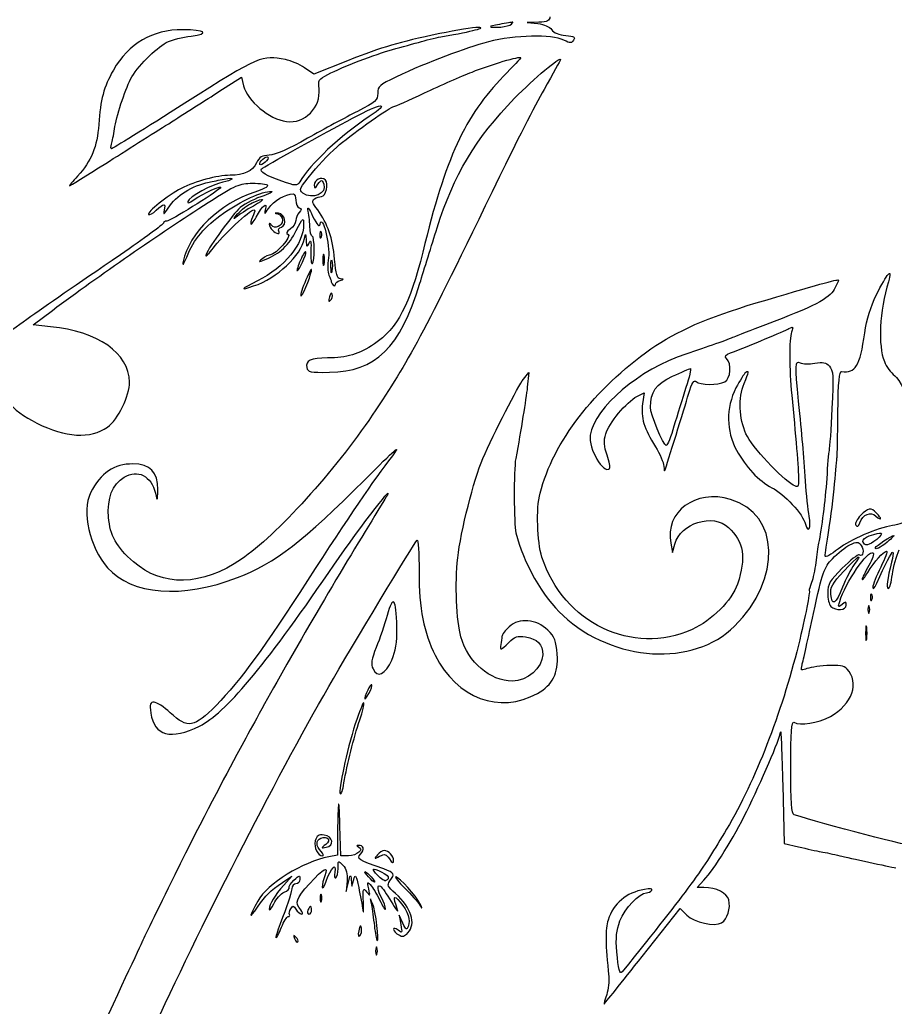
# Model space of a CAD drawing. Extents: x -605 to 778, y -197 to 423.
# Drawn here: x -542.3 to -425.6, y -13.3 to 118.3 of the extents above; entities that cross this region are included whole.
import ezdxf

# ---------------------------------------------------------------- set-up
doc = ezdxf.new("R2010")
doc.units = 0
doc.layers.add('Layer_1', color=7, linetype='CONTINUOUS')

msp = doc.modelspace()

# ---------------------------------------------------------------- linework, layer by layer
at = {"layer": 'Layer_1', "color": 7}
for points in [[(-478.32052, 117.68588), (-478.32052, 117.68588)], [(-473.099409, 117.968102), (-474.616353, 117.932824), (-473.205242, 117.791713)], [(-486.25802, 116.451157), (-486.25802, 116.451157)], [(-498.605242, 112.817546), (-503.050242, 111.053657), (-504.320242, 111.900324)], [(-515.714964, 108.725324), (-512.716353, 110.665602), (-512.434131, 109.501435)], [(-495.677186, 105.409213), (-495.677186, 105.409213)], [(-509.364964, 99.517824), (-509.364964, 99.517824)], [(-511.128853, 93.485324), (-511.128853, 93.485324)], [(-507.84802, 92.426991), (-507.84802, 92.426991)], [(-502.274131, 89.604768), (-502.274131, 89.604768)], [(-504.849409, 86.288657), (-504.849409, 86.288657)], [(-501.886075, 86.288657), (-501.886075, 86.288657)], [(-500.651353, 84.806991), (-500.651353, 84.806991)], [(-504.284964, 83.254768), (-504.284964, 83.254768)], [(-426.497464, 83.39588), (-426.497464, 83.39588)], [(-501.004131, 81.385046), (-501.004131, 81.385046)], [(-538.151631, 77.398657), (-540.479964, 77.645602), (-537.904686, 79.58588)], [(-475.14552, 70.413657), (-474.404686, 71.295602), (-474.616353, 69.355324)], [(-460.011353, 68.120602), (-459.058853, 68.614491), (-459.27052, 67.132824)], [(-453.484964, 69.284768), (-453.484964, 69.284768)], [(-430.201631, 52.245602), (-430.201631, 52.245602)], [(-428.049686, 49.070602), (-428.049686, 49.070602)], [(-426.638575, 48.717824), (-426.638575, 48.717824)], [(-455.495798, 48.541435), (-455.284131, 47.306713), (-454.966631, 48.435602)], [(-431.048298, 45.719213), (-431.048298, 45.719213)], [(-428.896353, 41.274213), (-428.896353, 41.274213)], [(-429.213853, 39.721991), (-429.213853, 39.721991)], [(-493.313575, 38.94588), (-493.313575, 38.94588)], [(-429.531353, 36.546991), (-429.531353, 36.546991)], [(-495.888853, 28.962268), (-495.888853, 28.962268)], [(-497.546909, 24.481991), (-497.546909, 24.481991)], [(-440.573298, 16.297546), (-440.396909, 8.536435), (-438.456631, 8.113102)], [(-499.804686, 13.616435), (-499.804686, 13.616435)], [(-498.464131, 6.913657), (-499.451909, 6.913657), (-499.59302, 10.900046)], [(-499.91052, 9.665324), (-499.91052, 6.984213), (-501.074686, 6.772546)], [(-502.873853, 8.889213), (-502.873853, 8.889213)], [(-494.583575, 7.019491), (-494.583575, 7.019491)], [(-507.248298, 3.350602), (-506.013575, 4.197268), (-507.071909, 2.997824)], [(-495.430242, 4.091435), (-495.430242, 4.091435)], [(-494.019131, 4.726435), (-494.019131, 4.726435)], [(-498.64052, 3.562268), (-498.746353, 2.151157), (-498.464131, 3.38588)], [(-498.076075, 3.738657), (-498.00552, 2.856713), (-497.758575, 3.738657)], [(-451.086075, 2.680324), (-452.003298, 2.680324), (-451.086075, 3.668102)], [(-490.949964, 2.609768), (-490.949964, 2.609768)], [(-502.238853, 1.269213), (-502.238853, 1.269213)], [(-495.394964, 0.387268), (-495.394964, 0.387268)], [(-503.861631, -0.318287), (-503.861631, -0.318287)], [(-491.196909, -2.082176), (-491.690798, -1.023843), (-491.479131, -2.258565)], [(-459.305798, -6.491898), (-454.261075, -0.10662), (-453.379131, -0.988565)], [(-497.088298, -3.069954), (-497.088298, -3.069954)], [(-505.62552, -4.128287), (-505.62552, -4.128287)], [(-494.83052, -5.786343), (-494.83052, -5.786343)]]:
    msp.add_lwpolyline(points, dxfattribs=at)
for points in [[(-471.617742, 118.673657), (-471.617742, 118.179768), (-471.935242, 118.038657), (-473.099409, 117.968102)], [(-481.142742, 117.262546), (-481.81302, 117.297824), (-484.106075, 116.909768), (-486.25802, 116.451157)], [(-485.905242, 116.063102), (-481.777742, 116.803935), (-480.013853, 117.262546), (-481.142742, 117.262546)], [(-478.32052, 117.68588), (-480.013853, 117.438935), (-479.90802, 117.227268), (-478.144131, 117.333102)], [(-476.556631, 117.968102), (-476.662464, 117.968102), (-477.438575, 117.826991), (-478.32052, 117.68588)], [(-478.144131, 117.333102), (-477.544409, 117.36838), (-476.944686, 117.544768), (-476.73302, 117.721157)], [(-476.73302, 117.721157), (-476.556631, 117.897546), (-476.486075, 118.00338), (-476.556631, 117.968102)], [(-473.205242, 117.791713), (-472.393853, 117.68588), (-471.65302, 117.36838), (-471.370798, 116.980324)], [(-520.512742, 116.980324), (-524.604964, 116.980324), (-527.744686, 115.14588), (-529.790798, 111.582824)], [(-522.735242, 115.251713), (-521.994409, 115.604491), (-520.512742, 116.027824), (-519.419131, 116.133657)], [(-519.419131, 116.133657), (-516.879131, 116.451157), (-517.549409, 116.980324), (-520.512742, 116.980324)], [(-486.25802, 116.451157), (-491.97302, 115.251713), (-493.701631, 114.757824), (-498.605242, 112.817546)], [(-488.727464, 115.392824), (-487.739686, 115.675046), (-486.469686, 115.992546), (-485.905242, 116.063102)], [(-469.74802, 115.569213), (-471.441353, 116.380602), (-476.203853, 116.274768), (-479.802186, 115.357546)], [(-471.370798, 116.980324), (-471.088575, 116.556991), (-470.38302, 116.274768), (-469.501075, 116.204213)], [(-469.501075, 116.204213), (-468.407464, 116.133657), (-468.16052, 115.992546), (-468.442742, 115.604491)], [(-527.497742, 110.38338), (-526.651075, 111.97088), (-524.181631, 114.475602), (-522.735242, 115.251713)], [(-492.572742, 114.334491), (-491.443853, 114.651991), (-489.679964, 115.14588), (-488.727464, 115.392824)], [(-479.802186, 115.357546), (-482.977186, 114.51088), (-487.739686, 112.711713), (-492.149409, 110.665602)], [(-468.442742, 115.604491), (-468.689686, 115.14588), (-468.901353, 115.14588), (-469.74802, 115.569213)], [(-506.860242, 112.993935), (-510.07052, 113.593657), (-510.141075, 113.593657), (-520.265798, 107.173102)], [(-501.215798, 111.01838), (-499.204964, 112.041435), (-494.901075, 113.699491), (-492.572742, 114.334491)], [(-481.989409, 111.33588), (-479.519964, 112.323657), (-475.498298, 113.523102), (-475.498298, 113.24088)], [(-475.498298, 113.24088), (-475.498298, 113.170324), (-476.521353, 112.076713), (-477.791353, 110.771435)], [(-476.309686, 107.84338), (-473.734409, 110.489213), (-470.206631, 113.452546), (-470.206631, 112.993935)], [(-504.320242, 111.900324), (-504.99052, 112.358935), (-506.119409, 112.852824), (-506.860242, 112.993935)], [(-470.206631, 112.993935), (-470.206631, 112.888102), (-471.194409, 111.124213), (-472.393853, 109.007546)], [(-529.790798, 111.582824), (-531.060798, 109.325046), (-531.519409, 107.666991), (-531.731075, 104.35088)], [(-502.379964, 109.11338), (-502.521075, 110.206991), (-502.415242, 110.38338), (-501.215798, 111.01838)], [(-492.149409, 110.665602), (-494.301353, 109.642546), (-494.548298, 109.43088), (-494.548298, 108.513657)], [(-477.791353, 110.771435), (-482.941909, 105.479768), (-485.517186, 99.90588), (-488.551075, 87.346991)], [(-488.339409, 108.548935), (-486.222742, 109.536713), (-483.365242, 110.806713), (-481.989409, 111.33588)], [(-529.649686, 103.751157), (-529.402742, 105.373935), (-528.273853, 108.831157), (-527.497742, 110.38338)], [(-512.434131, 109.501435), (-511.904964, 107.455324), (-509.047464, 105.056435), (-506.719131, 104.738935)], [(-522.417742, 104.456713), (-520.371631, 105.761991), (-517.37302, 107.666991), (-515.714964, 108.725324)], [(-506.719131, 104.738935), (-504.284964, 104.421435), (-502.097742, 106.608657), (-502.379964, 109.11338)], [(-494.548298, 108.513657), (-494.548298, 107.561157), (-494.795242, 107.349491), (-497.264686, 106.079491)], [(-492.396353, 106.749768), (-492.255242, 106.749768), (-490.420798, 107.561157), (-488.339409, 108.548935)], [(-472.393853, 109.007546), (-473.593298, 106.89088), (-476.274409, 101.669768), (-478.32052, 97.401157)], [(-520.265798, 107.173102), (-525.557464, 103.821713), (-529.931909, 101.105324), (-530.037742, 101.105324)], [(-499.628298, 101.669768), (-497.68802, 103.327824), (-492.784409, 106.749768), (-492.396353, 106.749768)], [(-497.899686, 105.197546), (-494.054409, 107.243657), (-492.713853, 107.384768), (-495.677186, 105.409213)], [(-486.646075, 90.557268), (-484.423575, 97.612824), (-481.530798, 102.44588), (-476.309686, 107.84338)], [(-495.677186, 105.409213), (-499.487186, 102.904491), (-503.579409, 99.059213), (-504.955242, 96.695602)], [(-497.264686, 106.079491), (-498.781631, 105.338657), (-501.744964, 103.71588), (-503.896909, 102.516435)], [(-531.731075, 104.35088), (-531.942742, 101.422824), (-532.718853, 99.447268), (-534.553298, 97.471713)], [(-530.813853, 99.165046), (-528.238575, 100.787824), (-524.463853, 103.186713), (-522.417742, 104.456713)], [(-510.035242, 98.424213), (-509.788298, 98.671157), (-501.568575, 103.257268), (-497.899686, 105.197546)], [(-530.037742, 101.740324), (-529.931909, 102.057824), (-529.75552, 102.975046), (-529.649686, 103.751157)], [(-530.037742, 101.105324), (-530.143575, 101.105324), (-530.143575, 101.387546), (-530.037742, 101.740324)], [(-503.896909, 102.516435), (-506.436909, 101.070046), (-508.200798, 100.293935), (-509.012186, 100.258657)], [(-503.261909, 97.930324), (-502.238853, 99.200324), (-500.580798, 100.893657), (-499.628298, 101.669768)], [(-509.012186, 100.258657), (-509.999964, 100.22338), (-510.317464, 100.011713), (-510.70552, 99.235602)], [(-510.07052, 99.517824), (-509.823575, 99.800046), (-509.470798, 100.046991), (-509.294409, 100.046991)], [(-509.294409, 100.046991), (-509.082742, 100.046991), (-509.11802, 99.800046), (-509.364964, 99.517824)], [(-535.646909, 96.166435), (-535.576353, 96.166435), (-533.424409, 97.506991), (-530.813853, 99.165046)], [(-510.70552, 99.235602), (-511.269964, 98.106713), (-512.363575, 97.577546), (-514.233298, 97.577546)], [(-510.141075, 98.988657), (-510.352742, 98.988657), (-510.317464, 99.235602), (-510.07052, 99.517824)], [(-509.364964, 99.517824), (-509.611909, 99.235602), (-509.964686, 98.988657), (-510.141075, 98.988657)], [(-534.553298, 97.471713), (-535.188298, 96.766157), (-535.682186, 96.166435), (-535.646909, 96.166435)], [(-514.233298, 97.577546), (-515.961909, 97.577546), (-518.889964, 96.766157), (-520.759686, 95.813657)], [(-507.354131, 96.801435), (-509.294409, 97.436435), (-510.38802, 98.106713), (-510.035242, 98.424213)], [(-504.531909, 95.213935), (-505.096353, 95.601991), (-504.99052, 95.848935), (-503.261909, 97.930324)], [(-501.533298, 96.942546), (-502.062464, 97.471713), (-503.014964, 97.013102), (-503.014964, 96.272268)], [(-478.32052, 97.401157), (-489.044964, 75.352546), (-490.138575, 73.306435), (-495.289131, 65.61588)], [(-522.488298, 93.203102), (-521.429964, 94.896435), (-519.313298, 96.201713), (-517.020242, 96.660324)], [(-515.221075, 96.660324), (-516.561631, 96.41338), (-519.701353, 94.684768), (-519.877742, 94.085046)], [(-519.031075, 94.331991), (-517.937464, 95.14338), (-514.938853, 96.448657), (-515.538575, 95.884213)], [(-517.161353, 93.943935), (-513.457186, 96.307546), (-512.963298, 96.519213), (-511.269964, 96.519213)], [(-517.020242, 96.660324), (-516.596909, 96.766157), (-515.679686, 96.942546), (-515.009409, 97.083657)], [(-513.986353, 97.083657), (-514.127464, 96.942546), (-514.656631, 96.766157), (-515.221075, 96.660324)], [(-515.009409, 97.083657), (-514.339131, 97.224768), (-513.88052, 97.224768), (-513.986353, 97.083657)], [(-511.269964, 96.519213), (-510.246909, 96.519213), (-509.329686, 96.378102), (-509.223853, 96.236991)], [(-509.223853, 96.236991), (-509.11802, 96.060602), (-509.894131, 95.672546), (-510.952464, 95.319768)], [(-504.955242, 96.695602), (-505.30802, 96.131157), (-505.449131, 96.131157), (-507.354131, 96.801435)], [(-501.744964, 96.378102), (-501.251075, 95.14338), (-503.297186, 94.296713), (-504.531909, 95.213935)], [(-503.014964, 96.272268), (-503.014964, 95.743102), (-502.944409, 95.743102), (-502.521075, 96.378102)], [(-502.521075, 96.378102), (-502.027186, 97.04838), (-501.991909, 97.04838), (-501.744964, 96.378102)], [(-502.062464, 94.755324), (-501.462742, 94.755324), (-501.074686, 96.483935), (-501.533298, 96.942546)], [(-520.759686, 95.813657), (-522.523575, 94.896435), (-525.345798, 92.638657), (-525.098853, 92.356435)], [(-515.538575, 95.884213), (-516.279409, 95.178657), (-522.241353, 91.474491), (-522.664686, 91.474491)], [(-510.952464, 95.319768), (-515.573853, 93.87338), (-519.701353, 89.886991), (-520.477464, 86.112268)], [(-515.115242, 92.532824), (-512.857464, 94.120324), (-509.894131, 95.496157), (-508.729964, 95.425602)], [(-508.729964, 95.425602), (-508.412464, 95.425602), (-509.047464, 95.072824), (-510.141075, 94.720046)], [(-509.082742, 93.203102), (-508.48302, 94.155602), (-506.824964, 95.108102), (-505.801909, 95.108102)], [(-505.801909, 95.108102), (-505.62552, 95.108102), (-505.484409, 94.720046), (-505.484409, 94.261435)], [(-502.979686, 94.437824), (-502.697464, 94.614213), (-502.274131, 94.755324), (-502.062464, 94.755324)], [(-537.904686, 79.58588), (-531.554686, 84.313102), (-523.758298, 89.710602), (-517.161353, 93.943935)], [(-524.075798, 92.92088), (-523.017464, 93.908657), (-522.805798, 93.908657), (-523.017464, 92.92088)], [(-519.877742, 94.085046), (-519.983575, 93.802824), (-519.666075, 93.87338), (-519.031075, 94.331991)], [(-511.128853, 93.485324), (-512.010798, 92.991435), (-513.033853, 92.321157), (-513.421909, 92.003657)], [(-513.24552, 92.426991), (-512.751631, 92.991435), (-511.869686, 93.661713), (-511.305242, 93.908657)], [(-510.141075, 94.720046), (-511.234686, 94.331991), (-512.575242, 93.591157), (-513.104409, 93.061991)], [(-511.305242, 93.908657), (-509.541353, 94.684768), (-509.43552, 94.437824), (-511.128853, 93.485324)], [(-510.776075, 92.003657), (-509.929409, 93.591157), (-509.188575, 94.155602), (-509.541353, 92.956157)], [(-505.484409, 94.261435), (-505.484409, 93.802824), (-505.272742, 93.344213), (-505.025798, 93.23838)], [(-503.861631, 92.991435), (-503.967464, 93.485324), (-503.685242, 93.097268), (-503.226631, 92.144768)], [(-502.556353, 92.956157), (-503.297186, 93.908657), (-503.367742, 94.19088), (-502.979686, 94.437824)], [(-525.098853, 92.356435), (-524.957742, 92.250602), (-524.534409, 92.497546), (-524.075798, 92.92088)], [(-523.017464, 92.92088), (-523.158575, 92.28588), (-523.052742, 92.321157), (-522.488298, 93.203102)], [(-520.018853, 86.676713), (-519.031075, 89.075602), (-517.655242, 90.733657), (-515.115242, 92.532824)], [(-513.104409, 93.061991), (-514.268575, 91.862546), (-517.478853, 87.382268), (-517.478853, 86.88838)], [(-516.455798, 87.911435), (-515.397464, 89.393102), (-511.552186, 92.991435), (-511.058298, 92.991435)], [(-513.421909, 92.003657), (-513.845242, 91.65088), (-513.774686, 91.791991), (-513.24552, 92.426991)], [(-511.128853, 92.321157), (-511.305242, 91.933102), (-511.481631, 91.403935), (-511.481631, 91.156991)], [(-511.058298, 92.991435), (-510.881909, 92.991435), (-510.917186, 92.673935), (-511.128853, 92.321157)], [(-509.541353, 92.956157), (-509.717742, 92.28588), (-509.647186, 92.321157), (-509.082742, 93.203102)], [(-507.777464, 92.532824), (-508.341909, 92.568102), (-508.341909, 92.568102), (-507.84802, 92.426991)], [(-507.84802, 92.426991), (-507.53052, 92.321157), (-507.248298, 91.933102), (-507.248298, 91.580324)], [(-507.389409, 90.663102), (-506.613298, 90.980602), (-506.89552, 92.426991), (-507.777464, 92.532824)], [(-505.025798, 92.60338), (-505.272742, 92.356435), (-505.484409, 91.862546), (-505.484409, 91.545046)], [(-505.025798, 93.23838), (-504.67302, 93.097268), (-504.67302, 92.991435), (-505.025798, 92.60338)], [(-503.614686, 90.804213), (-503.614686, 91.509768), (-503.72052, 92.497546), (-503.861631, 92.991435)], [(-503.226631, 92.144768), (-502.591631, 90.910046), (-502.344686, 90.627824), (-502.238853, 91.086435)], [(-500.298575, 86.394491), (-500.54552, 89.216713), (-501.215798, 91.121713), (-502.556353, 92.956157)], [(-502.238853, 91.086435), (-501.921353, 92.532824), (-500.898298, 88.264213), (-501.109964, 86.57088)], [(-523.123298, 91.192268), (-523.123298, 91.051157), (-525.698575, 89.146157), (-528.838298, 86.994213)], [(-522.664686, 91.474491), (-522.911631, 91.474491), (-523.123298, 91.33338), (-523.123298, 91.192268)], [(-511.481631, 91.156991), (-511.446353, 90.910046), (-511.128853, 91.298102), (-510.776075, 92.003657)], [(-504.426075, 91.051157), (-504.461353, 88.405324), (-506.930798, 85.336157), (-510.599686, 83.501713)], [(-508.729964, 90.945324), (-508.871075, 91.192268), (-509.012186, 91.227546), (-509.012186, 91.051157)], [(-509.012186, 91.051157), (-509.012186, 90.592546), (-508.271353, 89.816435), (-507.84802, 89.816435)], [(-507.248298, 91.580324), (-507.248298, 90.804213), (-508.306631, 90.345602), (-508.729964, 90.945324)], [(-505.484409, 91.545046), (-505.484409, 91.192268), (-505.801909, 90.69838), (-506.225242, 90.416157)], [(-505.413853, 90.204491), (-504.531909, 91.96838), (-504.426075, 92.038935), (-504.426075, 91.051157)], [(-503.297186, 89.463657), (-503.438298, 89.463657), (-503.579409, 90.06338), (-503.614686, 90.804213)], [(-509.541353, 86.359213), (-507.636353, 87.100046), (-506.366353, 88.299491), (-505.413853, 90.204491)], [(-506.472186, 89.710602), (-505.94302, 89.534213), (-508.16552, 86.994213), (-508.835798, 86.994213)], [(-507.742186, 90.133935), (-507.84802, 90.310324), (-507.706909, 90.557268), (-507.389409, 90.663102)], [(-507.84802, 89.816435), (-507.706909, 89.816435), (-507.636353, 89.957546), (-507.742186, 90.133935)], [(-506.225242, 90.416157), (-506.754409, 90.028102), (-506.824964, 89.851713), (-506.472186, 89.710602)], [(-504.320242, 89.146157), (-504.179131, 89.886991), (-504.143853, 89.886991), (-504.108575, 88.934491)], [(-502.097742, 90.06338), (-502.203575, 90.204491), (-502.309409, 89.992824), (-502.274131, 89.604768)], [(-502.274131, 89.604768), (-502.274131, 89.216713), (-502.168298, 89.11088), (-502.062464, 89.393102)], [(-502.062464, 89.393102), (-501.956631, 89.640046), (-501.991909, 89.957546), (-502.097742, 90.06338)], [(-488.939131, 83.184213), (-488.374686, 84.98338), (-487.351631, 88.299491), (-486.646075, 90.557268)], [(-511.093575, 82.831435), (-507.989131, 83.854491), (-504.743575, 86.88838), (-504.320242, 89.146157)], [(-504.108575, 88.934491), (-504.03802, 87.981991), (-504.002742, 87.946713), (-503.685242, 88.581713)], [(-503.685242, 88.581713), (-503.473575, 89.11088), (-503.40302, 88.79338), (-503.473575, 87.452824)], [(-503.261909, 85.830046), (-502.909131, 86.041713), (-502.944409, 89.463657), (-503.297186, 89.463657)], [(-528.838298, 86.994213), (-540.973853, 78.703935), (-543.619686, 76.834213), (-547.817742, 73.412268)], [(-517.478853, 86.88838), (-517.478853, 86.711991), (-517.020242, 87.170602), (-516.455798, 87.911435)], [(-508.835798, 86.994213), (-509.047464, 86.994213), (-509.541353, 86.747268), (-509.929409, 86.465046)], [(-505.30802, 84.877546), (-505.025798, 84.877546), (-504.03802, 87.029491), (-504.143853, 87.346991)], [(-504.143853, 87.346991), (-504.214409, 87.52338), (-504.531909, 87.029491), (-504.849409, 86.288657)], [(-503.473575, 87.452824), (-503.508853, 86.465046), (-503.438298, 85.724213), (-503.261909, 85.830046)], [(-501.709686, 86.923657), (-501.81552, 87.241157), (-501.886075, 86.958935), (-501.886075, 86.288657)], [(-501.709686, 85.688935), (-501.639131, 86.006435), (-501.639131, 86.57088), (-501.709686, 86.923657)], [(-488.551075, 87.346991), (-490.279686, 80.326713), (-491.937742, 77.186991), (-495.006909, 75.105602)], [(-520.477464, 86.112268), (-520.618575, 85.441991), (-520.442186, 85.61838), (-520.018853, 86.676713)], [(-509.929409, 86.465046), (-510.529131, 85.971157), (-510.529131, 85.971157), (-509.541353, 86.359213)], [(-504.849409, 86.288657), (-505.166909, 85.512546), (-505.378575, 84.877546), (-505.30802, 84.877546)], [(-501.886075, 86.288657), (-501.886075, 85.61838), (-501.81552, 85.336157), (-501.709686, 85.688935)], [(-501.109964, 86.57088), (-501.251075, 85.653657), (-501.215798, 84.630602), (-501.074686, 84.277824)], [(-500.792464, 85.406713), (-500.827742, 86.182824), (-500.757186, 86.535602), (-500.651353, 86.218102)], [(-500.651353, 86.218102), (-500.580798, 85.865324), (-500.580798, 85.230324), (-500.651353, 84.806991)], [(-499.522464, 83.783935), (-499.981075, 83.819213), (-500.122186, 84.383657), (-500.298575, 86.394491)], [(-504.743575, 81.526157), (-504.426075, 81.737824), (-503.226631, 84.842268), (-503.40302, 85.018657)], [(-503.40302, 85.018657), (-503.473575, 85.089213), (-503.861631, 84.313102), (-504.284964, 83.254768)], [(-501.074686, 84.277824), (-500.898298, 83.925046), (-500.757186, 83.536991), (-500.757186, 83.39588)], [(-500.651353, 84.806991), (-500.721909, 84.34838), (-500.792464, 84.630602), (-500.792464, 85.406713)], [(-428.15552, 81.526157), (-426.603298, 84.595324), (-425.897742, 85.406713), (-426.497464, 83.39588)], [(-510.599686, 83.501713), (-512.857464, 82.372824), (-512.998575, 82.161157), (-511.093575, 82.831435)], [(-504.284964, 83.254768), (-504.708298, 82.231713), (-504.919964, 81.455602), (-504.743575, 81.526157)], [(-501.004131, 71.33088), (-494.83052, 71.401435), (-491.584964, 74.576435), (-488.939131, 83.184213)], [(-500.757186, 83.39588), (-500.686631, 82.972546), (-500.192742, 82.619768), (-500.192742, 83.043102)], [(-500.192742, 83.043102), (-500.192742, 83.254768), (-499.91052, 83.501713), (-499.557742, 83.572268)], [(-499.557742, 83.572268), (-499.063853, 83.71338), (-499.063853, 83.748657), (-499.522464, 83.783935)], [(-444.101075, 80.573657), (-436.128298, 82.972546), (-433.164964, 83.783935), (-433.164964, 83.607546)], [(-433.164964, 83.607546), (-433.164964, 83.501713), (-433.411909, 82.937268), (-433.729409, 82.372824)], [(-426.497464, 83.39588), (-427.661631, 79.515324), (-427.908575, 74.82338), (-427.026631, 72.777268)], [(-500.616075, 81.737824), (-500.721909, 82.020046), (-500.86302, 81.843657), (-501.004131, 81.385046)], [(-500.827742, 80.926435), (-500.651353, 81.102824), (-500.54552, 81.49088), (-500.616075, 81.737824)], [(-433.729409, 82.372824), (-434.329131, 81.17338), (-436.481075, 80.079768), (-442.866353, 77.645602)], [(-501.004131, 81.385046), (-501.145242, 80.785324), (-501.109964, 80.644213), (-500.827742, 80.926435)], [(-458.141631, 74.435324), (-454.684409, 76.834213), (-450.627464, 78.63338), (-444.101075, 80.573657)], [(-429.637186, 76.587268), (-429.390242, 78.31588), (-428.79052, 80.22088), (-428.15552, 81.526157)], [(-442.866353, 77.645602), (-444.806631, 76.940046), (-446.711631, 76.199213), (-447.099686, 76.022824)], [(-527.638853, 70.025602), (-527.709409, 73.906157), (-531.801631, 76.763657), (-538.151631, 77.398657)], [(-447.52302, 73.906157), (-444.98302, 74.858657), (-440.326353, 76.834213), (-439.761909, 77.151713)], [(-439.761909, 77.151713), (-439.162186, 77.469213), (-439.126909, 77.433935), (-439.409131, 76.693102)], [(-439.409131, 76.693102), (-439.726631, 75.77588), (-439.726631, 71.718935), (-439.373853, 68.296991)], [(-432.706353, 71.436713), (-430.871909, 71.189768), (-430.307464, 72.106991), (-429.637186, 76.587268)], [(-495.006909, 75.105602), (-497.05302, 73.729768), (-498.675798, 73.23588), (-501.251075, 73.23588)], [(-447.099686, 76.022824), (-447.805242, 75.705324), (-450.733298, 74.682268), (-453.484964, 73.765046)], [(-472.92302, 55.208935), (-471.123853, 62.12338), (-465.726353, 69.10838), (-458.141631, 74.435324)], [(-453.484964, 73.765046), (-459.693853, 71.718935), (-465.62052, 66.709491), (-466.220242, 62.970046)], [(-448.052186, 73.165324), (-448.334409, 73.447546), (-448.228575, 73.659213), (-447.52302, 73.906157)], [(-501.251075, 73.23588), (-503.473575, 73.23588), (-504.214409, 72.883102), (-504.002742, 71.96588)], [(-448.299131, 70.06088), (-447.52302, 70.484213), (-447.346631, 72.459768), (-448.052186, 73.165324)], [(-438.456631, 67.485602), (-438.95052, 72.248102), (-438.95052, 72.988935), (-438.244964, 72.60088)], [(-438.244964, 72.60088), (-437.927464, 72.424491), (-437.080798, 72.389213), (-436.304686, 72.530324)], [(-436.304686, 72.530324), (-435.211075, 72.741991), (-434.82302, 72.636157), (-434.364409, 72.142268)], [(-427.026631, 72.777268), (-426.779686, 72.106991), (-426.144686, 71.260324), (-425.650798, 70.872268)], [(-545.63052, 71.189768), (-545.136631, 68.332268), (-543.443298, 66.286157), (-539.986075, 64.557546)], [(-504.002742, 71.96588), (-503.896909, 71.366157), (-503.544131, 71.295602), (-501.004131, 71.33088)], [(-455.248853, 70.801713), (-454.084686, 71.33088), (-452.991075, 71.824768), (-452.885242, 71.824768)], [(-452.885242, 71.824768), (-452.744131, 71.824768), (-453.026353, 70.660602), (-453.484964, 69.284768)], [(-445.512186, 71.295602), (-445.723853, 71.154491), (-446.288298, 70.237268), (-446.817464, 69.249491)], [(-445.723853, 69.849213), (-445.053575, 71.436713), (-445.053575, 71.577824), (-445.512186, 71.295602)], [(-434.364409, 72.142268), (-433.835242, 71.577824), (-433.799964, 70.872268), (-434.011631, 66.497824)], [(-433.23552, 65.93338), (-433.164964, 70.166713), (-433.059131, 71.471991), (-432.706353, 71.436713)], [(-530.566909, 64.02838), (-529.191075, 65.016157), (-527.603575, 68.226435), (-527.638853, 70.025602)], [(-480.54302, 59.830324), (-479.061353, 63.216991), (-475.78052, 69.637546), (-475.14552, 70.413657)], [(-458.212186, 66.674213), (-458.212186, 68.720324), (-457.471353, 69.74338), (-455.248853, 70.801713)], [(-453.132186, 68.438102), (-452.673575, 69.955046), (-452.391353, 70.37838), (-452.109131, 70.096157)], [(-452.109131, 70.096157), (-451.615242, 69.602268), (-449.216353, 69.602268), (-448.299131, 70.06088)], [(-445.476909, 63.111157), (-446.394131, 65.157268), (-446.499964, 67.944213), (-445.723853, 69.849213)], [(-425.650798, 70.872268), (-424.486631, 69.990324), (-421.064686, 61.664768), (-421.099964, 59.830324)], [(-474.616353, 69.355324), (-474.82802, 67.661991), (-475.427742, 63.746157), (-476.168575, 59.830324)], [(-456.271909, 58.242824), (-455.989686, 59.124768), (-453.661353, 66.56838), (-453.132186, 68.438102)], [(-453.484964, 69.284768), (-453.943575, 67.873657), (-454.649131, 65.545324), (-455.072464, 64.169491)], [(-446.817464, 69.249491), (-448.15802, 66.56838), (-448.122742, 63.499213), (-446.746909, 60.959213)], [(-464.174131, 63.111157), (-463.786075, 64.522268), (-461.387186, 67.379768), (-460.011353, 68.120602)], [(-459.27052, 67.132824), (-459.517464, 65.368935), (-459.058853, 63.781435), (-457.541909, 61.417824)], [(-439.373853, 68.296991), (-438.879964, 63.216991), (-438.456631, 58.172268), (-438.456631, 57.078657)], [(-437.539409, 56.831713), (-437.786353, 60.430046), (-437.99802, 62.864213), (-438.456631, 67.485602)], [(-456.09552, 61.594213), (-456.483575, 61.594213), (-458.212186, 65.721713), (-458.212186, 66.674213)], [(-434.011631, 66.497824), (-434.152742, 63.781435), (-434.329131, 61.276713), (-434.399686, 60.923935)], [(-433.341353, 60.006713), (-433.306075, 60.21838), (-433.23552, 62.864213), (-433.23552, 65.93338)], [(-539.986075, 64.557546), (-536.176075, 62.617268), (-532.824686, 62.44088), (-530.566909, 64.02838)], [(-495.289131, 65.61588), (-500.192742, 58.278102), (-508.059686, 49.599768), (-512.716353, 46.424768)], [(-455.072464, 64.169491), (-455.46052, 62.75838), (-455.919131, 61.594213), (-456.09552, 61.594213)], [(-496.312186, 56.972824), (-492.184686, 61.135602), (-491.302742, 61.911713), (-492.60802, 60.183102)], [(-466.220242, 62.970046), (-466.502464, 61.17088), (-464.456353, 57.67838), (-463.644964, 58.525046)], [(-463.997742, 60.288935), (-464.385798, 61.453102), (-464.456353, 62.193935), (-464.174131, 63.111157)], [(-439.197464, 56.302546), (-440.679131, 57.113935), (-444.700798, 61.453102), (-445.476909, 63.111157)], [(-457.541909, 61.417824), (-456.942186, 60.465324), (-456.448298, 59.301157), (-456.41302, 58.807268)], [(-446.746909, 60.959213), (-445.512186, 58.701435), (-443.783575, 56.866991), (-442.019686, 55.949768)], [(-434.399686, 60.923935), (-434.470242, 60.606435), (-434.611353, 58.913102), (-434.717186, 57.184491)], [(-492.60802, 60.183102), (-495.183298, 56.902268), (-498.32302, 52.245602), (-503.896909, 43.602546)], [(-483.894409, 46.601157), (-483.506353, 50.128935), (-481.742464, 57.078657), (-480.54302, 59.830324)], [(-476.168575, 59.830324), (-476.450798, 58.242824), (-476.41552, 51.116713), (-476.133298, 49.952546)], [(-463.644964, 58.525046), (-463.539131, 58.63088), (-463.680242, 59.406991), (-463.997742, 60.288935)], [(-433.658853, 56.478935), (-433.517742, 58.242824), (-433.376631, 59.830324), (-433.341353, 60.006713)], [(-527.180242, 59.124768), (-529.720242, 59.124768), (-531.484131, 57.925324), (-532.824686, 55.279491)], [(-528.344409, 57.36088), (-526.545242, 58.454491), (-524.746075, 57.537268), (-524.181631, 55.208935)], [(-523.864131, 55.702824), (-523.828853, 58.031157), (-524.887186, 59.124768), (-527.180242, 59.124768)], [(-456.41302, 58.807268), (-456.41302, 58.278102), (-456.342464, 58.066435), (-456.271909, 58.242824)], [(-530.425798, 51.998657), (-530.637464, 54.573935), (-529.931909, 56.373102), (-528.344409, 57.36088)], [(-513.24552, 43.990602), (-508.271353, 45.895602), (-504.35552, 48.894213), (-496.312186, 56.972824)], [(-501.074686, 44.66088), (-497.582186, 49.811435), (-492.255242, 56.796435), (-493.313575, 54.891435)], [(-438.456631, 57.078657), (-438.456631, 56.020324), (-438.527186, 55.949768), (-439.197464, 56.302546)], [(-437.04552, 52.139768), (-437.186631, 52.986435), (-437.433575, 55.103102), (-437.539409, 56.831713)], [(-434.717186, 57.184491), (-434.928853, 54.221157), (-435.387464, 50.516991), (-435.810798, 48.541435)], [(-532.824686, 55.279491), (-534.059409, 52.810046), (-532.965798, 48.047546), (-530.566909, 45.29588)], [(-524.181631, 55.208935), (-523.899409, 54.044768), (-523.899409, 54.080046), (-523.864131, 55.702824)], [(-447.52302, 54.397546), (-452.214964, 55.77338), (-456.307186, 52.774768), (-455.495798, 48.541435)], [(-442.019686, 55.949768), (-440.467464, 55.173657), (-437.821631, 52.351435), (-437.539409, 51.116713)], [(-434.434964, 50.305324), (-434.152742, 51.96338), (-433.799964, 54.750324), (-433.658853, 56.478935)], [(-493.313575, 54.891435), (-493.489964, 54.609213), (-494.618853, 52.774768), (-495.78302, 50.834491)], [(-472.676075, 46.706991), (-473.311075, 48.717824), (-473.452186, 53.198102), (-472.92302, 55.208935)], [(-446.993853, 37.499491), (-440.679131, 43.814213), (-440.961353, 52.457268), (-447.52302, 54.397546)], [(-430.307464, 51.257824), (-429.884131, 52.421991), (-428.861075, 52.845324), (-428.15552, 52.175046)], [(-428.084964, 52.563102), (-428.825798, 53.339213), (-429.178575, 53.268657), (-430.201631, 52.245602)], [(-527.109686, 46.071991), (-529.367464, 48.047546), (-530.249409, 49.635046), (-530.425798, 51.998657)], [(-454.966631, 48.435602), (-454.225798, 51.222546), (-449.851353, 52.59838), (-447.805242, 50.658102)], [(-437.539409, 51.116713), (-437.186631, 49.705602), (-436.763298, 50.587546), (-437.04552, 52.139768)], [(-430.201631, 52.245602), (-430.69552, 51.751713), (-430.977742, 51.187268), (-430.836631, 50.940324)], [(-428.15552, 52.175046), (-427.379409, 51.469491), (-427.308853, 51.822268), (-428.084964, 52.563102)], [(-495.78302, 50.834491), (-500.474964, 43.249768), (-507.283575, 31.537546), (-510.670242, 25.258102)], [(-447.805242, 50.658102), (-445.759131, 48.753102), (-445.441631, 46.636435), (-446.605798, 43.108657)], [(-434.928853, 46.848102), (-434.928853, 47.095046), (-434.681909, 48.647268), (-434.434964, 50.305324)], [(-425.93302, 50.905046), (-427.979131, 50.587546), (-431.612742, 49.035324), (-433.164964, 47.800602)], [(-430.836631, 50.940324), (-430.660242, 50.69338), (-430.483853, 50.799213), (-430.307464, 51.257824)], [(-429.037464, 49.529213), (-427.308853, 50.164213), (-426.956075, 49.987824), (-428.049686, 49.070602)], [(-424.698298, 51.222546), (-424.98052, 51.116713), (-425.544964, 50.975602), (-425.93302, 50.905046)], [(-501.074686, 29.456157), (-498.111353, 34.606713), (-489.679964, 48.611991), (-489.291909, 48.964768)], [(-489.291909, 48.964768), (-489.150798, 49.141157), (-489.044964, 47.236157), (-489.044964, 44.731435)], [(-476.133298, 49.952546), (-475.180798, 46.001435), (-472.534964, 41.380046), (-469.853853, 38.910602)], [(-431.64802, 48.329768), (-430.660242, 48.78838), (-430.519131, 48.78838), (-430.131075, 48.259213)], [(-429.884131, 48.78838), (-429.954686, 49.000046), (-429.566631, 49.352824), (-429.037464, 49.529213)], [(-428.049686, 49.070602), (-429.143298, 48.188657), (-429.672464, 48.118102), (-429.884131, 48.78838)], [(-428.226075, 47.976991), (-428.226075, 48.15338), (-426.003575, 49.599768), (-425.756631, 49.599768)], [(-426.638575, 48.717824), (-427.626353, 47.906435), (-428.226075, 47.624213), (-428.226075, 47.976991)], [(-425.756631, 49.599768), (-425.650798, 49.599768), (-426.038853, 49.211713), (-426.638575, 48.717824)], [(-435.810798, 48.541435), (-435.916631, 48.047546), (-436.057742, 46.88338), (-436.163575, 45.966157)], [(-433.164964, 47.800602), (-434.152742, 47.024491), (-434.928853, 46.601157), (-434.928853, 46.848102)], [(-433.941075, 46.495324), (-433.270798, 47.20088), (-432.212464, 48.047546), (-431.64802, 48.329768)], [(-432.988575, 40.780324), (-432.212464, 43.320324), (-429.213853, 47.694768), (-428.543575, 47.271435)], [(-430.131075, 48.259213), (-429.672464, 47.624213), (-429.848853, 46.671713), (-430.37802, 46.989213)], [(-429.249131, 44.66088), (-428.367186, 46.107268), (-427.167742, 47.483102), (-426.744409, 47.483102)], [(-428.014409, 43.249768), (-426.991353, 45.61338), (-426.003575, 47.483102), (-425.897742, 47.377268)], [(-426.744409, 47.483102), (-426.56802, 47.483102), (-426.920798, 46.530602), (-427.52052, 45.366435)], [(-425.897742, 47.377268), (-425.827186, 47.306713), (-425.897742, 46.706991), (-426.074131, 46.036713)], [(-425.968298, 44.413935), (-425.827186, 45.401713), (-425.439131, 46.88338), (-425.051075, 47.659491)], [(-512.716353, 46.424768), (-517.972742, 42.826435), (-523.264409, 42.685324), (-527.109686, 46.071991)], [(-483.471075, 36.08838), (-484.070798, 38.134491), (-484.282464, 43.285046), (-483.894409, 46.601157)], [(-452.638298, 37.076157), (-460.611075, 33.477824), (-469.818575, 37.922824), (-472.676075, 46.706991)], [(-436.481075, 39.192824), (-435.281631, 44.801991), (-435.105242, 45.260602), (-433.941075, 46.495324)], [(-430.37802, 46.989213), (-430.554409, 47.095046), (-431.577464, 46.283657), (-432.635798, 45.225324)], [(-432.424131, 44.837268), (-430.37802, 47.024491), (-429.919409, 47.306713), (-431.048298, 45.719213)], [(-428.543575, 47.271435), (-428.367186, 47.165602), (-428.614131, 46.424768), (-429.10802, 45.578102)], [(-530.566909, 45.29588), (-527.356631, 41.662268), (-520.618575, 41.133102), (-513.24552, 43.990602)], [(-436.163575, 45.966157), (-436.304686, 45.013657), (-436.551631, 43.849491), (-436.72802, 43.320324)], [(-432.635798, 45.225324), (-434.329131, 43.567268), (-434.576075, 43.108657), (-434.576075, 41.944491)], [(-434.152742, 41.732824), (-434.258575, 42.720602), (-433.976353, 43.179213), (-432.424131, 44.837268)], [(-431.048298, 45.719213), (-431.471631, 45.119491), (-432.177186, 43.778935), (-432.60052, 42.685324)], [(-429.10802, 45.578102), (-429.601909, 44.731435), (-429.989964, 43.920046), (-429.989964, 43.743657)], [(-427.52052, 45.366435), (-428.084964, 44.202268), (-428.578853, 43.002824), (-428.578853, 42.650046)], [(-426.074131, 46.036713), (-426.638575, 43.814213), (-426.814964, 42.544213), (-426.497464, 42.544213)], [(-518.290242, 24.199768), (-514.868298, 25.893102), (-509.717742, 32.066713), (-501.074686, 44.66088)], [(-503.896909, 43.602546), (-509.541353, 34.81838), (-512.822186, 30.338102), (-516.10302, 26.951435)], [(-489.044964, 44.731435), (-489.044964, 39.827824), (-488.409964, 36.652824), (-486.89302, 33.618935)], [(-429.989964, 43.743657), (-429.989964, 43.567268), (-429.637186, 43.990602), (-429.249131, 44.66088)], [(-426.497464, 42.544213), (-426.321075, 42.544213), (-426.074131, 43.39088), (-425.968298, 44.413935)], [(-446.605798, 43.108657), (-447.346631, 40.956713), (-450.06302, 38.240324), (-452.638298, 37.076157)], [(-437.04552, 42.261991), (-436.904409, 42.050324), (-437.539409, 38.840046), (-438.491909, 34.959491)], [(-436.72802, 43.320324), (-436.939686, 42.791157), (-437.080798, 42.332546), (-437.04552, 42.261991)], [(-432.60052, 42.685324), (-433.517742, 40.427546), (-434.011631, 40.145324), (-434.152742, 41.732824)], [(-428.578853, 42.650046), (-428.578853, 42.297268), (-428.331909, 42.544213), (-428.014409, 43.249768)], [(-492.008298, 37.35838), (-492.078853, 41.238935), (-492.502186, 41.768102), (-493.313575, 38.94588)], [(-434.576075, 41.944491), (-434.576075, 41.16838), (-434.399686, 40.392268), (-434.152742, 40.145324)], [(-432.106631, 40.286435), (-432.106631, 40.780324), (-432.177186, 40.815602), (-432.671075, 40.392268)], [(-428.719964, 41.732824), (-428.825798, 41.873935), (-428.931631, 41.662268), (-428.896353, 41.274213)], [(-428.896353, 41.274213), (-428.896353, 40.886157), (-428.79052, 40.780324), (-428.684686, 41.062546)], [(-428.684686, 41.062546), (-428.578853, 41.309491), (-428.614131, 41.626991), (-428.719964, 41.732824)], [(-434.152742, 40.145324), (-433.517742, 39.510324), (-432.106631, 39.616157), (-432.106631, 40.286435)], [(-432.671075, 40.392268), (-433.200242, 39.968935), (-433.23552, 40.004213), (-432.988575, 40.780324)], [(-429.037464, 40.180602), (-429.143298, 40.392268), (-429.213853, 40.21588), (-429.213853, 39.721991)], [(-429.213853, 39.721991), (-429.213853, 39.228102), (-429.143298, 39.051713), (-429.037464, 39.298657)], [(-429.037464, 39.298657), (-428.966909, 39.510324), (-428.966909, 39.933657), (-429.037464, 40.180602)], [(-493.313575, 38.94588), (-493.631075, 37.746435), (-494.301353, 35.806157), (-494.759964, 34.677268)], [(-471.899964, 36.970324), (-473.381631, 38.451991), (-475.709964, 38.663657), (-477.05052, 37.428935)], [(-469.853853, 38.910602), (-463.151075, 32.701713), (-452.426631, 32.066713), (-446.993853, 37.499491)], [(-437.99802, 32.348935), (-437.856909, 32.807546), (-437.186631, 35.911991), (-436.481075, 39.192824)], [(-492.678575, 32.983935), (-492.149409, 34.218657), (-491.97302, 35.276991), (-492.008298, 37.35838)], [(-477.05052, 37.428935), (-477.544409, 36.970324), (-477.967742, 36.370602), (-478.00302, 36.123657)], [(-470.629964, 33.760046), (-470.771075, 35.559213), (-470.947464, 36.053102), (-471.899964, 36.970324)], [(-429.390242, 37.35838), (-429.460798, 37.781713), (-429.531353, 37.428935), (-429.531353, 36.546991)], [(-429.390242, 35.77088), (-429.319686, 36.194213), (-429.319686, 36.899768), (-429.390242, 37.35838)], [(-476.591909, 30.196991), (-479.59052, 30.196991), (-482.483298, 32.666435), (-483.471075, 36.08838)], [(-478.00302, 36.123657), (-478.00302, 35.876713), (-478.073575, 35.382824), (-478.144131, 35.065324)], [(-477.085798, 35.347546), (-476.309686, 36.123657), (-475.921631, 36.229491), (-474.863298, 36.08838)], [(-474.863298, 36.08838), (-473.24052, 35.806157), (-472.570242, 35.100602), (-472.570242, 33.689491)], [(-429.531353, 36.546991), (-429.531353, 35.665046), (-429.460798, 35.312268), (-429.390242, 35.77088)], [(-494.759964, 34.677268), (-495.394964, 33.054491), (-495.500798, 32.454768), (-495.183298, 31.819768)], [(-478.144131, 35.065324), (-478.285242, 34.218657), (-478.179409, 34.253935), (-477.085798, 35.347546)], [(-438.491909, 34.959491), (-440.784964, 25.787268), (-444.171631, 17.03838), (-448.052186, 10.476713)], [(-495.183298, 31.819768), (-494.618853, 30.549768), (-493.525242, 31.078935), (-492.678575, 32.983935)], [(-486.89302, 33.618935), (-484.000242, 27.868657), (-478.32052, 25.751991), (-473.275798, 28.538935)], [(-472.570242, 33.689491), (-472.570242, 31.996157), (-474.651631, 30.196991), (-476.591909, 30.196991)], [(-473.275798, 28.538935), (-471.229686, 29.703102), (-470.453575, 31.220046), (-470.629964, 33.760046)], [(-437.539409, 31.784491), (-438.139131, 31.537546), (-438.174409, 31.608102), (-437.99802, 32.348935)], [(-434.717186, 32.243102), (-435.916631, 32.172546), (-437.186631, 31.96088), (-437.539409, 31.784491)], [(-432.000798, 31.784491), (-432.424131, 32.243102), (-433.059131, 32.348935), (-434.717186, 32.243102)], [(-434.223298, 25.469768), (-431.33052, 27.021991), (-430.272186, 30.05588), (-432.000798, 31.784491)], [(-524.67552, -16.722454), (-518.64302, -3.352176), (-508.130242, 17.250046), (-501.074686, 29.456157)], [(-495.888853, 28.962268), (-496.488575, 27.656991), (-496.382742, 27.374768), (-495.747742, 28.538935)], [(-495.359686, 29.703102), (-495.430242, 29.773657), (-495.677186, 29.456157), (-495.888853, 28.962268)], [(-495.747742, 28.538935), (-495.430242, 29.10338), (-495.253853, 29.632546), (-495.359686, 29.703102)], [(-524.35802, 27.374768), (-524.887186, 27.374768), (-524.957742, 27.163102), (-524.781353, 25.92838)], [(-522.206075, 25.963657), (-523.052742, 26.739768), (-524.005242, 27.374768), (-524.35802, 27.374768)], [(-516.10302, 26.951435), (-518.995798, 23.952824), (-519.877742, 23.811713), (-522.206075, 25.963657)], [(-496.41802, 27.268935), (-496.523853, 27.339491), (-497.017742, 26.104768), (-497.546909, 24.481991)], [(-496.947186, 25.011157), (-496.559131, 26.140046), (-496.312186, 27.163102), (-496.41802, 27.268935)], [(-524.781353, 25.92838), (-524.393298, 22.894491), (-522.100242, 22.294768), (-518.290242, 24.199768)], [(-510.670242, 25.258102), (-511.375798, 23.988102), (-512.363575, 22.188935), (-512.892742, 21.201157)], [(-499.063853, 16.615046), (-498.64052, 19.119768), (-497.758575, 22.612268), (-496.947186, 25.011157)], [(-439.091631, 24.693657), (-438.280242, 24.199768), (-435.881353, 24.587824), (-434.223298, 25.469768)], [(-497.546909, 24.481991), (-498.711075, 20.813102), (-499.804686, 15.662546), (-499.557742, 15.203935)], [(-440.85552, 23.38838), (-440.820242, 23.741157), (-440.679131, 20.53088), (-440.573298, 16.297546)], [(-439.514964, 18.731713), (-439.514964, 23.353102), (-439.409131, 24.870046), (-439.091631, 24.693657)], [(-445.371075, 12.840324), (-443.466075, 16.685602), (-440.961353, 22.541713), (-440.85552, 23.38838)], [(-512.892742, 21.201157), (-515.256353, 16.861991), (-517.549409, 12.487546), (-521.606353, 4.373657)], [(-439.056353, 12.381713), (-439.409131, 12.487546), (-439.514964, 14.075046), (-439.514964, 18.731713)], [(-499.557742, 15.203935), (-499.416631, 15.027546), (-499.204964, 15.662546), (-499.063853, 16.615046)], [(-499.804686, 13.616435), (-499.839964, 12.946157), (-499.91052, 11.182268), (-499.91052, 9.665324)], [(-499.59302, 10.900046), (-499.628298, 13.051991), (-499.734131, 14.286713), (-499.804686, 13.616435)], [(-451.086075, 3.668102), (-449.74552, 5.079213), (-447.064409, 9.347824), (-445.371075, 12.840324)], [(-422.722742, 8.113102), (-423.07552, 7.971991), (-435.316909, 11.182268), (-439.056353, 12.381713)], [(-501.674409, 9.665324), (-502.45052, 9.771157), (-502.697464, 9.594768), (-502.873853, 8.889213)], [(-502.097742, 7.478102), (-502.803298, 8.14838), (-502.838575, 8.995046), (-502.13302, 9.241991)], [(-502.13302, 9.241991), (-501.215798, 9.594768), (-500.721909, 8.995046), (-501.462742, 8.430602)], [(-501.427464, 8.042546), (-500.298575, 8.218935), (-500.510242, 9.524213), (-501.674409, 9.665324)], [(-448.052186, 10.476713), (-451.368298, 4.832268), (-452.849964, 2.821435), (-461.986909, -8.573287)], [(-502.873853, 8.889213), (-503.08552, 7.971991), (-502.556353, 6.913657), (-501.886075, 6.913657)], [(-501.462742, 8.430602), (-502.13302, 7.936713), (-502.13302, 7.901435), (-501.427464, 8.042546)], [(-497.088298, 8.077824), (-496.312186, 7.760324), (-497.335242, 6.913657), (-498.464131, 6.913657)], [(-497.123575, 8.289491), (-497.405798, 8.289491), (-497.405798, 8.218935), (-497.088298, 8.077824)], [(-496.841353, 7.125324), (-496.276909, 7.725046), (-496.41802, 8.360046), (-497.123575, 8.289491)], [(-438.456631, 8.113102), (-437.398298, 7.83088), (-436.022464, 7.548657), (-435.45802, 7.442824)], [(-501.074686, 6.772546), (-504.567186, 6.102268), (-509.259131, 3.209491), (-510.529131, 0.881157)], [(-501.886075, 6.913657), (-501.709686, 6.913657), (-501.81552, 7.160602), (-502.097742, 7.478102)], [(-493.736909, 5.149768), (-497.194131, 6.384491), (-497.441075, 6.525602), (-496.841353, 7.125324)], [(-494.583575, 7.019491), (-495.042186, 6.490324), (-495.006909, 6.490324), (-494.301353, 6.843102)], [(-493.701631, 7.619213), (-493.913298, 7.619213), (-494.336631, 7.372268), (-494.583575, 7.019491)], [(-494.301353, 6.843102), (-493.631075, 7.19588), (-493.454686, 7.160602), (-492.996075, 6.490324)], [(-492.431631, 6.24338), (-492.431631, 6.87838), (-493.101909, 7.619213), (-493.701631, 7.619213)], [(-435.45802, 7.442824), (-434.858298, 7.336991), (-433.764686, 7.125324), (-432.988575, 6.913657)], [(-432.988575, 6.913657), (-431.683298, 6.631435), (-426.426909, 5.467268), (-425.509686, 5.29088)], [(-503.649964, 3.174213), (-501.744964, 5.326157), (-501.074686, 5.678935), (-501.603853, 4.232546)], [(-501.427464, 3.526991), (-500.792464, 5.29088), (-500.016353, 6.102268), (-500.263298, 4.726435)], [(-499.839964, 5.220324), (-499.839964, 6.313935), (-499.839964, 6.313935), (-499.204964, 5.643657)], [(-499.204964, 5.643657), (-498.746353, 5.185046), (-498.569964, 4.514768), (-498.64052, 3.562268)], [(-494.548298, 4.267824), (-495.46552, 5.255602), (-495.359686, 5.361435), (-494.019131, 4.726435)], [(-492.996075, 6.490324), (-492.60802, 5.92588), (-492.431631, 5.855324), (-492.431631, 6.24338)], [(-521.606353, 4.373657), (-523.969964, -0.459398), (-525.94552, -4.445787), (-525.94552, -4.516343)], [(-505.731353, 3.668102), (-504.99052, 4.373657), (-504.919964, 4.373657), (-504.919964, 3.773935)], [(-501.603853, 4.232546), (-501.81552, 3.738657), (-501.956631, 3.06838), (-501.956631, 2.75088)], [(-500.263298, 4.726435), (-500.369131, 4.197268), (-500.298575, 3.844491), (-500.157464, 3.950324)], [(-500.157464, 3.950324), (-499.981075, 4.056157), (-499.839964, 4.620602), (-499.839964, 5.220324)], [(-498.464131, 3.38588), (-498.217186, 4.444213), (-498.146631, 4.479491), (-498.076075, 3.738657)], [(-497.758575, 3.738657), (-497.511631, 4.514768), (-497.441075, 4.33838), (-497.088298, 2.680324)], [(-495.78302, 4.091435), (-496.135798, 4.479491), (-496.347464, 4.796991), (-496.241631, 4.796991)], [(-496.241631, 4.796991), (-496.135798, 4.796991), (-495.78302, 4.479491), (-495.430242, 4.091435)], [(-494.971631, 3.38588), (-495.077464, 3.38588), (-495.430242, 3.70338), (-495.78302, 4.091435)], [(-495.430242, 4.091435), (-495.077464, 3.70338), (-494.865798, 3.38588), (-494.971631, 3.38588)], [(-493.454686, 3.597546), (-493.595798, 3.491713), (-494.124964, 3.809213), (-494.548298, 4.267824)], [(-494.019131, 4.726435), (-493.101909, 4.303102), (-492.890242, 3.915046), (-493.454686, 3.597546)], [(-492.92552, 3.562268), (-492.219964, 4.514768), (-492.29052, 4.585324), (-493.736909, 5.149768)], [(-492.149409, 4.091435), (-492.325798, 4.091435), (-491.761353, 3.421157), (-490.949964, 2.609768)], [(-488.939131, 0.563657), (-489.397742, 1.551435), (-491.690798, 4.091435), (-492.149409, 4.091435)], [(-510.564409, 0.069768), (-509.470798, 1.657268), (-508.941631, 2.221713), (-507.248298, 3.350602)], [(-507.071909, 2.997824), (-508.306631, 1.621991), (-509.012186, 0.422546), (-509.012186, -0.212454)], [(-507.036631, 2.045324), (-506.57802, 2.256991), (-506.295798, 2.539213), (-506.366353, 2.680324)], [(-506.366353, 2.680324), (-506.436909, 2.821435), (-506.154686, 3.280046), (-505.731353, 3.668102)], [(-505.449131, 3.174213), (-505.696075, 3.209491), (-505.978298, 2.891991), (-506.013575, 2.503935)], [(-504.814131, -0.283009), (-505.62552, 0.704768), (-505.449131, 1.16338), (-503.649964, 3.174213)], [(-504.919964, 3.773935), (-504.919964, 3.421157), (-505.166909, 3.138935), (-505.449131, 3.174213)], [(-501.956631, 2.75088), (-501.921353, 2.43338), (-501.709686, 2.75088), (-501.427464, 3.526991)], [(-497.088298, 2.680324), (-496.876631, 1.621991), (-496.629686, 0.281435), (-496.523853, -0.318287)], [(-496.453298, 0.704768), (-496.559131, 2.574491), (-496.523853, 2.715602), (-496.029964, 2.11588)], [(-495.747742, 2.503935), (-495.959409, 3.526991), (-495.959409, 3.526991), (-495.394964, 2.856713)], [(-495.394964, 2.856713), (-495.077464, 2.468657), (-494.51302, 1.516157), (-494.160242, 0.740046)], [(-494.019131, 1.269213), (-494.618853, 2.292268), (-494.689409, 3.174213), (-494.19552, 2.856713)], [(-494.19552, 2.856713), (-493.983853, 2.715602), (-493.348853, 1.79838), (-492.749131, 0.810602)], [(-492.184686, 1.868935), (-493.24302, 2.821435), (-493.348853, 2.997824), (-492.92552, 3.562268)], [(-447.769964, 1.022268), (-447.981631, 1.939491), (-449.42802, 2.680324), (-451.086075, 2.680324)], [(-508.412464, 0.52838), (-508.094964, 1.16338), (-507.459964, 1.868935), (-507.036631, 2.045324)], [(-506.013575, 2.503935), (-506.154686, 1.621991), (-506.613298, 0.21088), (-507.565798, -2.152732)], [(-502.062464, 1.727824), (-502.168298, 1.939491), (-502.238853, 1.763102), (-502.238853, 1.269213)], [(-502.062464, 0.84588), (-501.991909, 1.057546), (-501.991909, 1.48088), (-502.062464, 1.727824)], [(-496.029964, 2.11588), (-495.571353, 1.48088), (-495.536075, 1.516157), (-495.747742, 2.503935)], [(-495.253853, 0.563657), (-495.606631, 1.410324), (-495.606631, 1.410324), (-495.394964, 0.387268)], [(-491.902464, -0.318287), (-492.572742, 1.586713), (-492.502186, 1.79838), (-491.584964, 0.740046)], [(-490.526631, -3.352176), (-489.397742, -2.117454), (-490.06802, -0.000787), (-492.184686, 1.868935)], [(-490.949964, 2.609768), (-490.103298, 1.763102), (-489.221353, 0.775324), (-488.974409, 0.387268)], [(-458.988298, 2.43338), (-461.49302, 1.974768), (-463.115798, 0.598935), (-463.856631, -1.658843)], [(-462.269131, -1.764676), (-461.634131, -0.10662), (-459.658575, 1.974768), (-458.741353, 1.974768)], [(-458.035798, 2.327546), (-457.894686, 2.539213), (-458.247464, 2.574491), (-458.988298, 2.43338)], [(-458.741353, 1.974768), (-458.494409, 1.974768), (-458.141631, 2.11588), (-458.035798, 2.327546)], [(-510.529131, 0.881157), (-511.728575, -1.235509), (-511.763853, -1.69412), (-510.564409, 0.069768)], [(-509.012186, -0.212454), (-509.012186, -0.459398), (-508.729964, -0.141898), (-508.412464, 0.52838)], [(-506.154686, -0.141898), (-505.872464, 0.316713), (-505.766631, 0.281435), (-505.449131, -0.212454)], [(-503.508853, 0.21088), (-503.579409, 0.21088), (-503.72052, -0.036065), (-503.861631, -0.318287)], [(-503.367742, -0.318287), (-503.367742, -0.036065), (-503.438298, 0.21088), (-503.508853, 0.21088)], [(-502.238853, 1.269213), (-502.238853, 0.775324), (-502.168298, 0.598935), (-502.062464, 0.84588)], [(-496.523853, -0.318287), (-496.453298, -0.882732), (-496.41802, -0.42412), (-496.453298, 0.704768)], [(-495.394964, 0.387268), (-495.289131, -0.177176), (-495.112742, -1.447176), (-495.006909, -2.434954)], [(-494.654131, -4.375232), (-494.301353, -4.692732), (-494.83052, -0.353565), (-495.253853, 0.563657)], [(-494.160242, 0.740046), (-493.807464, -0.036065), (-493.489964, -0.42412), (-493.525242, -0.141898)], [(-493.525242, -0.141898), (-493.525242, 0.140324), (-493.736909, 0.775324), (-494.019131, 1.269213)], [(-492.749131, 0.810602), (-492.149409, -0.212454), (-491.761353, -0.706343), (-491.902464, -0.318287)], [(-491.584964, 0.740046), (-490.526631, -0.494676), (-490.138575, -1.658843), (-490.491353, -2.505509)], [(-488.974409, 0.387268), (-488.586353, -0.212454), (-488.586353, -0.212454), (-488.939131, 0.563657)], [(-448.722464, -2.01162), (-447.946353, -1.517732), (-447.487742, -0.071343), (-447.769964, 1.022268)], [(-507.389409, -2.611343), (-507.071909, -1.835232), (-506.683853, -1.200232), (-506.472186, -1.200232)], [(-506.472186, -1.200232), (-506.295798, -1.200232), (-506.225242, -1.05912), (-506.331075, -0.918009)], [(-506.331075, -0.918009), (-506.401631, -0.776898), (-506.331075, -0.42412), (-506.154686, -0.141898)], [(-505.449131, -0.212454), (-505.272742, -0.565232), (-504.919964, -0.847454), (-504.708298, -0.847454)], [(-504.708298, -0.847454), (-504.496631, -0.847454), (-504.531909, -0.635787), (-504.814131, -0.283009)], [(-503.861631, -0.318287), (-503.967464, -0.600509), (-503.896909, -0.847454), (-503.72052, -0.847454)], [(-503.72052, -0.847454), (-503.508853, -0.847454), (-503.367742, -0.600509), (-503.367742, -0.318287)], [(-453.379131, -0.988565), (-452.391353, -1.976343), (-449.639686, -2.576065), (-448.722464, -2.01162)], [(-507.565798, -2.152732), (-507.953853, -3.175787), (-508.200798, -4.022454), (-508.130242, -4.022454)], [(-508.130242, -4.022454), (-508.024409, -4.022454), (-507.706909, -3.387454), (-507.389409, -2.611343)], [(-496.73552, -2.752454), (-496.841353, -2.258565), (-496.911909, -2.32912), (-497.088298, -3.069954)], [(-495.006909, -2.434954), (-494.901075, -3.387454), (-494.724686, -4.269398), (-494.654131, -4.375232)], [(-491.479131, -2.258565), (-491.267464, -3.387454), (-491.302742, -3.458009), (-491.831909, -2.999398)], [(-490.491353, -2.505509), (-490.70302, -3.034676), (-490.808853, -2.96412), (-491.196909, -2.082176)], [(-463.856631, -1.658843), (-464.244686, -2.893565), (-464.209409, -4.904398), (-463.750798, -9.208287)], [(-462.692464, -5.892176), (-462.833575, -3.987176), (-462.76302, -3.034676), (-462.269131, -1.764676)], [(-505.449131, -3.91662), (-505.801909, -3.59912), (-505.837186, -3.634398), (-505.62552, -4.128287)], [(-505.202186, -4.55162), (-505.096353, -4.445787), (-505.202186, -4.163565), (-505.449131, -3.91662)], [(-497.088298, -3.069954), (-497.194131, -3.740232), (-497.158853, -3.951898), (-496.947186, -3.740232)], [(-496.947186, -3.740232), (-496.73552, -3.528565), (-496.664964, -3.105232), (-496.73552, -2.752454)], [(-491.831909, -2.999398), (-492.219964, -2.717176), (-492.431631, -2.681898), (-492.431631, -2.893565)], [(-492.431631, -2.893565), (-492.431631, -3.105232), (-492.149409, -3.458009), (-491.761353, -3.634398)], [(-491.761353, -3.634398), (-491.267464, -3.91662), (-490.985242, -3.846065), (-490.526631, -3.352176)], [(-525.94552, -4.516343), (-525.94552, -4.586898), (-526.968575, -6.77412), (-528.203298, -9.349398)], [(-505.62552, -4.128287), (-505.519686, -4.481065), (-505.30802, -4.657454), (-505.202186, -4.55162)], [(-494.654131, -5.327732), (-494.759964, -5.116065), (-494.83052, -5.292454), (-494.83052, -5.786343)], [(-494.83052, -5.786343), (-494.83052, -6.280232), (-494.759964, -6.45662), (-494.654131, -6.209676)], [(-494.654131, -6.209676), (-494.583575, -5.998009), (-494.583575, -5.574676), (-494.654131, -5.327732)], [(-464.385798, -12.841898), (-464.35052, -12.841898), (-462.057464, -9.984398), (-459.305798, -6.491898)], [(-461.986909, -8.573287), (-462.269131, -8.961343), (-462.480798, -8.149954), (-462.692464, -5.892176)], [(-463.750798, -9.208287), (-463.680242, -9.808009), (-463.821353, -10.866343), (-464.03302, -11.571898)], [(-528.203298, -9.349398), (-533.424409, -20.356065), (-545.207186, -47.978565), (-547.112186, -53.76412)], [(-464.03302, -11.571898), (-464.279964, -12.277454), (-464.456353, -12.841898), (-464.385798, -12.841898)]]:
    msp.add_open_spline(points, degree=3, dxfattribs=at)

doc.saveas('drawing.dxf')
